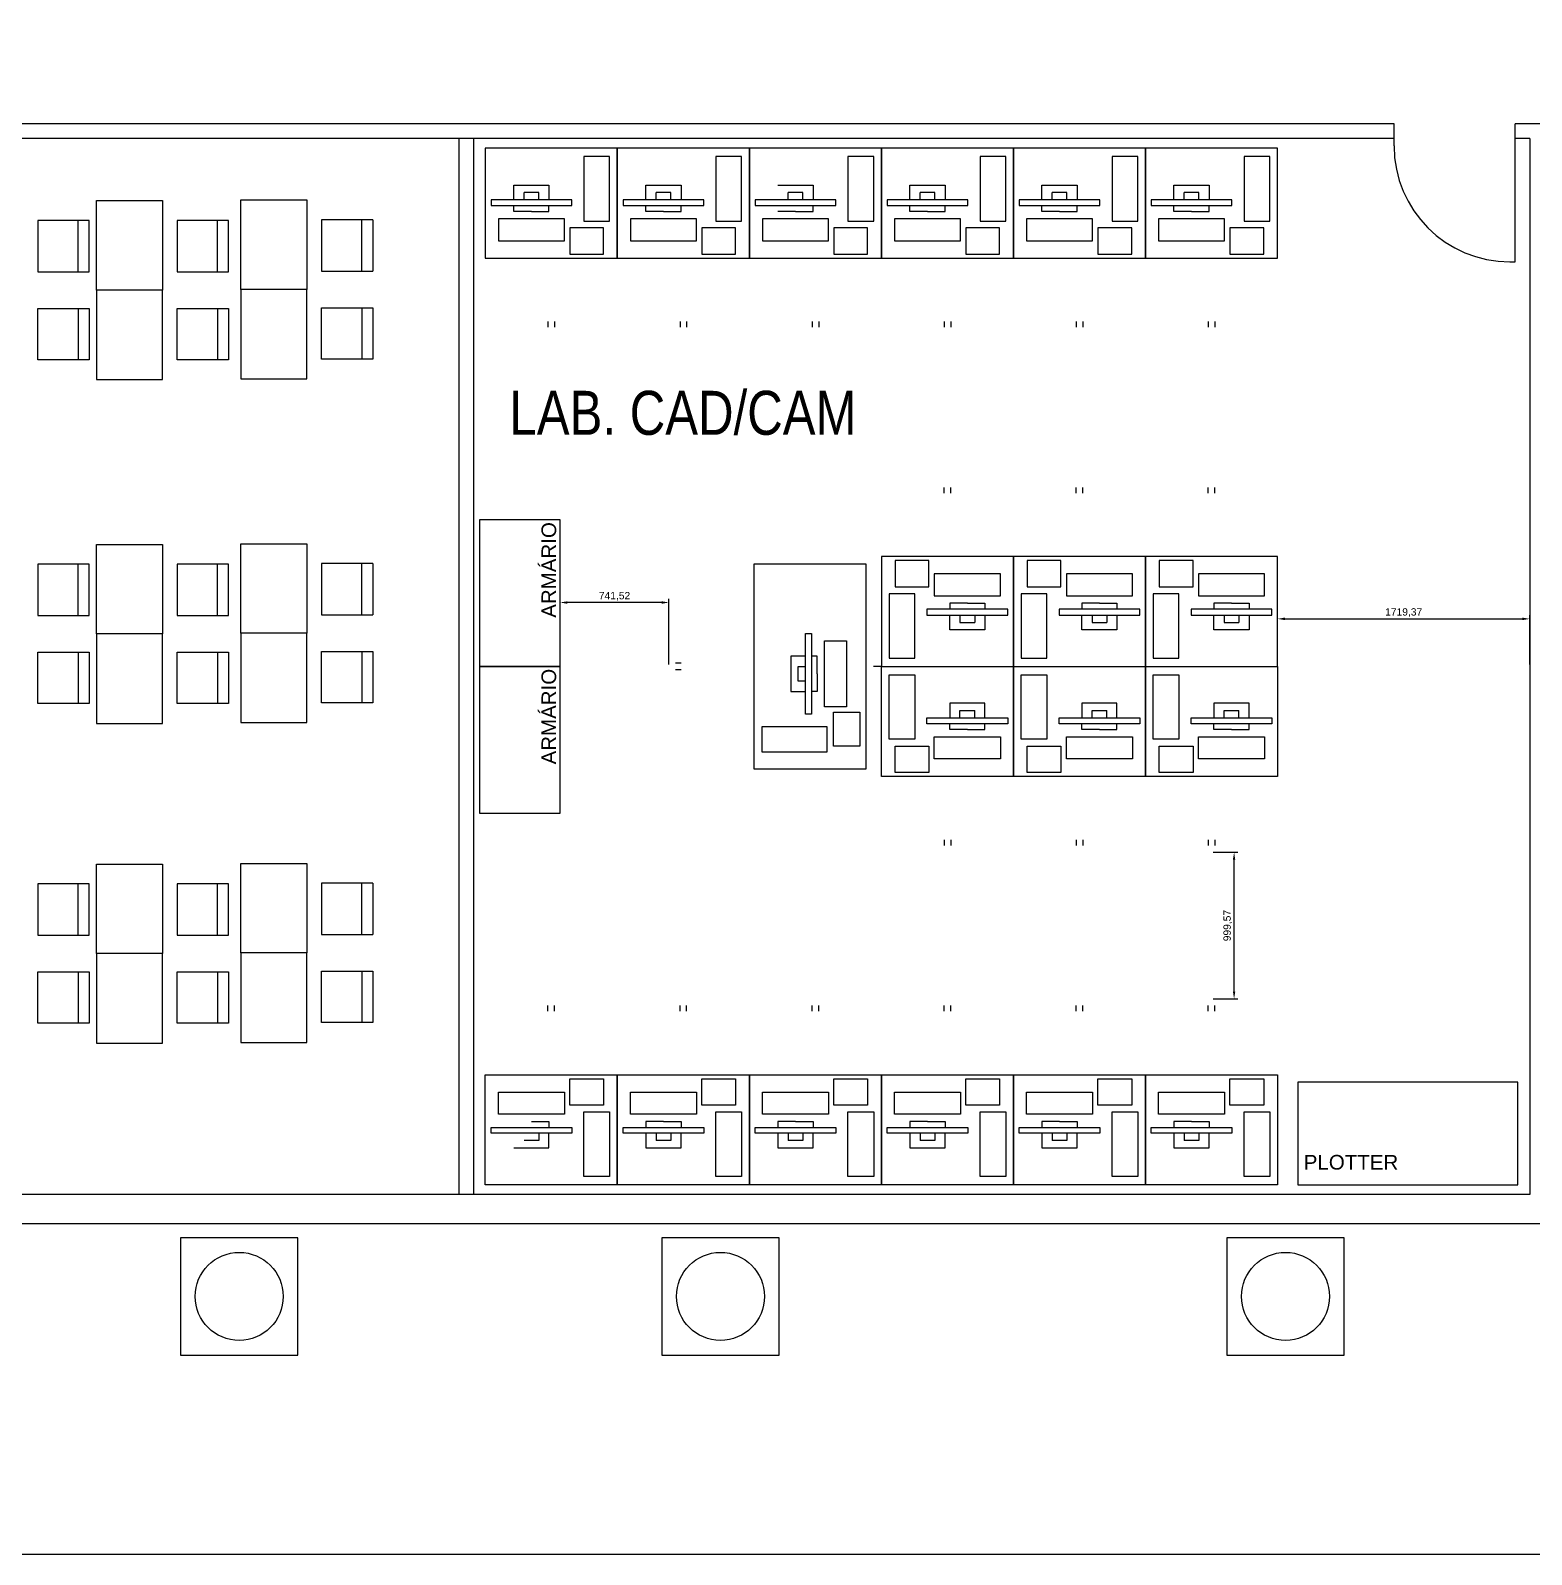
# Model space of a CAD drawing. Header units: millimetres. Extents: x 18768 to 1484868, y -11027 to 520152.
# Drawn here: x 1369070 to 1379301, y 136290 to 146681 of the extents above; entities that cross this region are included whole.
import ezdxf

# ---------------------------------------------------------------- set-up
doc = ezdxf.new("R2010")
doc.units = ezdxf.units.MM
for name, color, linetype in [('4-MOBILIA', 4, 'Continuous'), ('L035-ARRANJO-ADQUIRIR', 102, 'Continuous'), ('L035-TEXTO', 40, 'Continuous'), ('PAREDES', 7, 'Continuous')]:
    doc.layers.add(name, color=color, linetype=linetype)
doc.layers.add('L035-DEMOLIÇÃO', color=40, linetype='Continuous', plot=False)
doc.styles.get("Standard").update_dxf_attribs({"font": 'arial.ttf'})
doc.dimstyles.new('Anotativo', dxfattribs={"dimscale": 0, "dimtxt": 2.5, "dimasz": 2.5, "dimexe": 1.25, "dimexo": 0.625, "dimtad": 1, "dimtxsty": 'Standard', "dimcen": 2.5, "dimadec": 0, "dimazin": 0, "dimtfac": 1, "dimtmove": 0, "dimatfit": 3, "dimfxl": 1, "dimarcsym": 0})

# ---------------------------------------------------------------- blocks, each defined once
blk = doc.blocks.new('*D271')
at = {"color": 0, "lineweight": -2, "transparency": 16777216}
for p, q in [((1377132, 141078), (1377299, 141078)), ((1377274, 140128), (1377274, 141028)), ((1377132, 140078), (1377299, 140078))]:
    blk.add_line(p, q, dxfattribs=at)
at = {"color": 0, "lineweight": 15, "transparency": 16777216}
for points in [[(1377266, 141028), (1377282, 141028), (1377274, 141078)], [(1377266, 140128), (1377282, 140128), (1377274, 140078)]]:
    blk.add_solid(points, dxfattribs=at)
at = {"layer": 'DEFPOINTS', "color": 0, "lineweight": 15, "transparency": 16777216}
for p in [(1377120, 141078), (1377274, 141078), (1377120, 140078)]:
    blk.add_point(p, dxfattribs=at)
at = {"color": 0, "transparency": 16777216, "insert": (1377231, 140578), "char_height": 50, "attachment_point": 5, "rotation": 90}
blk.add_mtext('999,57', dxfattribs=at)
blk = doc.blocks.new('*D272')
at = {"color": 0, "lineweight": -2, "transparency": 16777216}
for p, q in [((1377570, 142357), (1377570, 142694)), ((1377620, 142669), (1379239, 142669)), ((1379289, 142357), (1379289, 142694))]:
    blk.add_line(p, q, dxfattribs=at)
at = {"color": 0, "lineweight": 15, "transparency": 16777216}
for points in [[(1377620, 142678), (1377620, 142661), (1377570, 142669)], [(1379239, 142678), (1379239, 142661), (1379289, 142669)]]:
    blk.add_solid(points, dxfattribs=at)
at = {"layer": 'DEFPOINTS', "color": 0, "lineweight": 15, "transparency": 16777216}
for p in [(1379289, 142669), (1377570, 142345), (1379289, 142345)]:
    blk.add_point(p, dxfattribs=at)
at = {"color": 0, "transparency": 16777216, "insert": (1378430, 142712), "char_height": 50, "attachment_point": 5}
blk.add_mtext('1719,37', dxfattribs=at)
blk = doc.blocks.new('*D273')
at = {"color": 0, "lineweight": -2, "transparency": 16777216}
for p, q in [((1372680, 142357), (1372680, 142806)), ((1373372, 142781), (1372730, 142781)), ((1373422, 142357), (1373422, 142806))]:
    blk.add_line(p, q, dxfattribs=at)
at = {"color": 0, "lineweight": 15, "transparency": 16777216}
for points in [[(1372730, 142789), (1372730, 142772), (1372680, 142781)], [(1373372, 142789), (1373372, 142772), (1373422, 142781)]]:
    blk.add_solid(points, dxfattribs=at)
at = {"layer": 'DEFPOINTS', "color": 0, "lineweight": 15, "transparency": 16777216}
for p in [(1372680, 142781), (1372680, 142345), (1373422, 142345)]:
    blk.add_point(p, dxfattribs=at)
at = {"color": 0, "transparency": 16777216, "insert": (1373051, 142823), "char_height": 50, "attachment_point": 5}
blk.add_mtext('741,52', dxfattribs=at)

msp = doc.modelspace()

# ---------------------------------------------------------------- linework, layer by layer
for p, q in [((1378364.298, 145893.6), (1378364.298, 146043.6)), ((1372364.118, 145527.162), (1372364.118, 145627.162)), ((1372364.118, 145627.162), (1372604.118, 145627.162)), ((1372434.118, 145527.162), (1372434.118, 145577.162)), ((1372534.118, 145527.162), (1372534.118, 145577.162)), ((1372604.118, 145627.162), (1372604.118, 145527.162)), ((1373264.118, 145527.162), (1373264.118, 145627.162)), ((1373264.118, 145627.162), (1373504.118, 145627.162)), ((1373334.118, 145527.162), (1373334.118, 145577.162)), ((1373434.118, 145527.162), (1373434.118, 145577.162)), ((1373504.118, 145627.162), (1373504.118, 145527.162)), ((1374164.118, 145627.162), (1374404.118, 145627.162)), ((1374234.118, 145527.162), (1374234.118, 145577.162)), ((1374334.118, 145527.162), (1374334.118, 145577.162)), ((1374404.118, 145627.162), (1374404.118, 145527.162)), ((1375064.118, 145527.162), (1375064.118, 145627.162)), ((1375064.118, 145627.162), (1375304.118, 145627.162)), ((1375134.118, 145527.162), (1375134.118, 145577.162)), ((1375234.118, 145527.162), (1375234.118, 145577.162)), ((1375304.118, 145627.162), (1375304.118, 145527.162)), ((1375964.118, 145527.162), (1375964.118, 145627.162)), ((1375964.118, 145627.162), (1376204.118, 145627.162)), ((1376034.118, 145527.162), (1376034.118, 145577.162)), ((1376134.118, 145527.162), (1376134.118, 145577.162)), ((1376204.118, 145627.162), (1376204.118, 145527.162)), ((1376864.118, 145527.162), (1376864.118, 145627.162)), ((1376864.118, 145627.162), (1377104.118, 145627.162)), ((1376934.118, 145527.162), (1376934.118, 145577.162)), ((1377034.118, 145527.162), (1377034.118, 145577.162)), ((1377104.118, 145627.162), (1377104.118, 145527.162)), ((1372364.118, 145447.162), (1372364.118, 145487.162)), ((1372604.118, 145447.162), (1372604.118, 145487.162)), ((1373264.118, 145447.162), (1373264.118, 145487.162)), ((1373504.118, 145447.162), (1373504.118, 145487.162)), ((1374404.118, 145447.162), (1374404.118, 145487.162)), ((1375064.118, 145447.162), (1375064.118, 145487.162)), ((1375304.118, 145447.162), (1375304.118, 145487.162)), ((1375964.118, 145447.162), (1375964.118, 145487.162)), ((1376204.118, 145447.162), (1376204.118, 145487.162)), ((1376864.118, 145447.162), (1376864.118, 145487.162)), ((1377104.118, 145447.162), (1377104.118, 145487.162)), ((1372484.118, 145447.162), (1372364.118, 145447.162)), ((1372484.118, 145447.162), (1372604.118, 145447.162)), ((1373384.118, 145447.162), (1373264.118, 145447.162)), ((1373384.118, 145447.162), (1373504.118, 145447.162)), ((1374284.118, 145447.162), (1374164.118, 145447.162)), ((1374284.118, 145447.162), (1374404.118, 145447.162)), ((1375184.118, 145447.162), (1375064.118, 145447.162)), ((1375184.118, 145447.162), (1375304.118, 145447.162)), ((1376084.118, 145447.162), (1375964.118, 145447.162)), ((1376084.118, 145447.162), (1376204.118, 145447.162)), ((1376984.118, 145447.162), (1376864.118, 145447.162)), ((1376984.118, 145447.162), (1377104.118, 145447.162)), ((1379154.298, 145103.6), (1379189.298, 145104.375)), ((1375455.741, 142775.35), (1375335.741, 142775.35)), ((1375335.741, 142775.35), (1375335.741, 142735.35)), ((1375455.741, 142775.35), (1375575.741, 142775.35)), ((1375575.741, 142775.35), (1375575.741, 142735.35)), ((1376355.741, 142775.35), (1376235.741, 142775.35)), ((1376235.741, 142775.35), (1376235.741, 142735.35)), ((1376355.741, 142775.35), (1376475.741, 142775.35)), ((1376475.741, 142775.35), (1376475.741, 142735.35)), ((1377255.741, 142775.35), (1377135.741, 142775.35)), ((1377135.741, 142775.35), (1377135.741, 142735.35)), ((1377255.741, 142775.35), (1377375.741, 142775.35)), ((1377375.741, 142775.35), (1377375.741, 142735.35)), ((1375335.741, 142595.35), (1375335.741, 142695.35)), ((1375405.741, 142695.35), (1375405.741, 142645.35)), ((1375505.741, 142695.35), (1375505.741, 142645.35)), ((1375575.741, 142695.35), (1375575.741, 142595.35)), ((1376235.741, 142595.35), (1376235.741, 142695.35)), ((1376305.741, 142695.35), (1376305.741, 142645.35)), ((1376405.741, 142695.35), (1376405.741, 142645.35)), ((1376475.741, 142695.35), (1376475.741, 142595.35)), ((1377135.741, 142595.35), (1377135.741, 142695.35)), ((1377205.741, 142695.35), (1377205.741, 142645.35)), ((1377305.741, 142695.35), (1377305.741, 142645.35)), ((1377375.741, 142695.35), (1377375.741, 142595.35)), ((1375575.741, 142595.35), (1375335.741, 142595.35)), ((1376475.741, 142595.35), (1376235.741, 142595.35)), ((1377375.741, 142595.35), (1377135.741, 142595.35)), ((1374352.578, 142413.89), (1374252.578, 142413.89)), ((1374252.578, 142413.89), (1374252.578, 142173.89)), ((1374432.578, 142413.89), (1374392.578, 142413.89)), ((1374432.578, 142293.89), (1374432.578, 142413.89)), ((1374302.578, 142343.89), (1374352.578, 142343.89)), ((1374432.578, 142293.89), (1374432.578, 142173.89)), ((1374867.122, 142343.89), (1374817.122, 142343.89)), ((1374252.578, 142173.89), (1374352.578, 142173.89)), ((1374352.578, 142243.89), (1374302.578, 142243.89)), ((1374432.578, 142173.89), (1374392.578, 142173.89)), ((1375335.741, 142093.849), (1375335.741, 141993.849)), ((1375575.741, 142093.849), (1375335.741, 142093.849)), ((1375405.741, 141993.849), (1375405.741, 142043.849)), ((1375505.741, 141993.849), (1375505.741, 142043.849)), ((1375575.741, 141993.849), (1375575.741, 142093.849)), ((1376235.741, 142093.849), (1376235.741, 141993.849)), ((1376475.741, 142093.849), (1376235.741, 142093.849)), ((1376305.741, 141993.849), (1376305.741, 142043.849)), ((1376405.741, 141993.849), (1376405.741, 142043.849)), ((1376475.741, 141993.849), (1376475.741, 142093.849)), ((1377135.741, 142093.849), (1377135.741, 141993.849)), ((1377375.741, 142093.849), (1377135.741, 142093.849)), ((1377205.741, 141993.849), (1377205.741, 142043.849)), ((1377305.741, 141993.849), (1377305.741, 142043.849)), ((1377375.741, 141993.849), (1377375.741, 142093.849)), ((1375335.741, 141913.849), (1375335.741, 141953.849)), ((1375575.741, 141913.849), (1375575.741, 141953.849)), ((1376235.741, 141913.849), (1376235.741, 141953.849)), ((1376475.741, 141913.849), (1376475.741, 141953.849)), ((1377135.741, 141913.849), (1377135.741, 141953.849)), ((1377375.741, 141913.849), (1377375.741, 141953.849)), ((1375455.741, 141913.849), (1375335.741, 141913.849)), ((1375455.741, 141913.849), (1375575.741, 141913.849)), ((1376355.741, 141913.849), (1376235.741, 141913.849)), ((1376355.741, 141913.849), (1376475.741, 141913.849)), ((1377255.741, 141913.849), (1377135.741, 141913.849)), ((1377255.741, 141913.849), (1377375.741, 141913.849)), ((1372484.118, 139242.038), (1372604.118, 139242.038)), ((1372604.118, 139242.038), (1372604.118, 139202.038)), ((1373384.118, 139242.038), (1373264.118, 139242.038)), ((1373264.118, 139242.038), (1373264.118, 139202.038)), ((1373384.118, 139242.038), (1373504.118, 139242.038)), ((1373504.118, 139242.038), (1373504.118, 139202.038)), ((1374284.118, 139242.038), (1374164.118, 139242.038)), ((1374164.118, 139242.038), (1374164.118, 139202.038)), ((1374284.118, 139242.038), (1374404.118, 139242.038)), ((1374404.118, 139242.038), (1374404.118, 139202.038)), ((1375184.118, 139242.038), (1375064.118, 139242.038)), ((1375064.118, 139242.038), (1375064.118, 139202.038)), ((1375184.118, 139242.038), (1375304.118, 139242.038)), ((1375304.118, 139242.038), (1375304.118, 139202.038)), ((1376084.118, 139242.038), (1375964.118, 139242.038)), ((1375964.118, 139242.038), (1375964.118, 139202.038)), ((1376084.118, 139242.038), (1376204.118, 139242.038)), ((1376204.118, 139242.038), (1376204.118, 139202.038)), ((1376984.118, 139242.038), (1376864.118, 139242.038)), ((1376864.118, 139242.038), (1376864.118, 139202.038)), ((1376984.118, 139242.038), (1377104.118, 139242.038)), ((1377104.118, 139242.038), (1377104.118, 139202.038)), ((1372534.118, 139162.038), (1372534.118, 139112.038)), ((1372604.118, 139062.038), (1372604.118, 139162.038)), ((1373264.118, 139162.038), (1373264.118, 139062.038)), ((1373334.118, 139162.038), (1373334.118, 139112.038)), ((1373434.118, 139162.038), (1373434.118, 139112.038)), ((1373504.118, 139062.038), (1373504.118, 139162.038)), ((1374164.118, 139162.038), (1374164.118, 139062.038)), ((1374234.118, 139162.038), (1374234.118, 139112.038)), ((1374334.118, 139162.038), (1374334.118, 139112.038)), ((1374404.118, 139062.038), (1374404.118, 139162.038)), ((1375064.118, 139162.038), (1375064.118, 139062.038)), ((1375134.118, 139162.038), (1375134.118, 139112.038)), ((1375234.118, 139162.038), (1375234.118, 139112.038)), ((1375304.118, 139062.038), (1375304.118, 139162.038)), ((1375964.118, 139162.038), (1375964.118, 139062.038)), ((1376034.118, 139162.038), (1376034.118, 139112.038)), ((1376134.118, 139162.038), (1376134.118, 139112.038)), ((1376204.118, 139062.038), (1376204.118, 139162.038)), ((1376864.118, 139162.038), (1376864.118, 139062.038)), ((1376934.118, 139162.038), (1376934.118, 139112.038)), ((1377034.118, 139162.038), (1377034.118, 139112.038)), ((1377104.118, 139062.038), (1377104.118, 139162.038)), ((1372364.118, 139062.038), (1372604.118, 139062.038)), ((1373264.118, 139062.038), (1373504.118, 139062.038)), ((1374164.118, 139062.038), (1374404.118, 139062.038)), ((1375064.118, 139062.038), (1375304.118, 139062.038)), ((1375964.118, 139062.038), (1376204.118, 139062.038)), ((1376864.118, 139062.038), (1377104.118, 139062.038))]:
    msp.add_line(p, q)
for points in [[(1372169.929, 145127.912), (1373069.929, 145127.912), (1373069.929, 145877.912), (1372169.929, 145877.912)], [(1372842.318, 145381.522), (1373017.318, 145381.522), (1373017.318, 145821.522), (1372842.318, 145821.522)], [(1373069.929, 145127.912), (1373969.929, 145127.912), (1373969.929, 145877.912), (1373069.929, 145877.912)], [(1373742.318, 145381.522), (1373917.318, 145381.522), (1373917.318, 145821.522), (1373742.318, 145821.522)], [(1373969.929, 145127.912), (1374869.929, 145127.912), (1374869.929, 145877.912), (1373969.929, 145877.912)], [(1374642.318, 145381.522), (1374817.318, 145381.522), (1374817.318, 145821.522), (1374642.318, 145821.522)], [(1374869.929, 145127.912), (1375769.929, 145127.912), (1375769.929, 145877.912), (1374869.929, 145877.912)], [(1375542.318, 145381.522), (1375717.318, 145381.522), (1375717.318, 145821.522), (1375542.318, 145821.522)], [(1375769.929, 145127.912), (1376669.929, 145127.912), (1376669.929, 145877.912), (1375769.929, 145877.912)], [(1376442.318, 145381.522), (1376617.318, 145381.522), (1376617.318, 145821.522), (1376442.318, 145821.522)], [(1376669.929, 145127.912), (1377569.929, 145127.912), (1377569.929, 145877.912), (1376669.929, 145877.912)], [(1377342.318, 145381.522), (1377517.318, 145381.522), (1377517.318, 145821.522), (1377342.318, 145821.522)], [(1372209.118, 145487.162), (1372759.118, 145487.162), (1372759.118, 145527.162), (1372209.118, 145527.162)], [(1373109.118, 145487.162), (1373659.118, 145487.162), (1373659.118, 145527.162), (1373109.118, 145527.162)], [(1374009.118, 145487.162), (1374559.118, 145487.162), (1374559.118, 145527.162), (1374009.118, 145527.162)], [(1374909.118, 145487.162), (1375459.118, 145487.162), (1375459.118, 145527.162), (1374909.118, 145527.162)], [(1375809.118, 145487.162), (1376359.118, 145487.162), (1376359.118, 145527.162), (1375809.118, 145527.162)], [(1376709.118, 145487.162), (1377259.118, 145487.162), (1377259.118, 145527.162), (1376709.118, 145527.162)], [(1372259.118, 145247.244), (1372709.118, 145247.244), (1372709.118, 145397.244), (1372259.118, 145397.244)], [(1373159.118, 145247.244), (1373609.118, 145247.244), (1373609.118, 145397.244), (1373159.118, 145397.244)], [(1374059.118, 145247.244), (1374509.118, 145247.244), (1374509.118, 145397.244), (1374059.118, 145397.244)], [(1374959.118, 145247.244), (1375409.118, 145247.244), (1375409.118, 145397.244), (1374959.118, 145397.244)], [(1375859.118, 145247.244), (1376309.118, 145247.244), (1376309.118, 145397.244), (1375859.118, 145397.244)], [(1376759.118, 145247.244), (1377209.118, 145247.244), (1377209.118, 145397.244), (1376759.118, 145397.244)], [(1372745.895, 145155.664), (1372975.895, 145155.664), (1372975.895, 145335.664), (1372745.895, 145335.664)], [(1373645.895, 145155.664), (1373875.895, 145155.664), (1373875.895, 145335.664), (1373645.895, 145335.664)], [(1374545.895, 145155.664), (1374775.895, 145155.664), (1374775.895, 145335.664), (1374545.895, 145335.664)], [(1375445.895, 145155.664), (1375675.895, 145155.664), (1375675.895, 145335.664), (1375445.895, 145335.664)], [(1376345.895, 145155.664), (1376575.895, 145155.664), (1376575.895, 145335.664), (1376345.895, 145335.664)], [(1377245.895, 145155.664), (1377475.895, 145155.664), (1377475.895, 145335.664), (1377245.895, 145335.664)], [(1372679.999, 142344.6), (1372679.999, 143344.6), (1372129.999, 143344.6), (1372129.999, 142344.6)], [(1375769.929, 143094.6), (1374869.929, 143094.6), (1374869.929, 142344.6), (1375769.929, 142344.6)], [(1376669.929, 143094.6), (1375769.929, 143094.6), (1375769.929, 142344.6), (1376669.929, 142344.6)], [(1377569.929, 143094.6), (1376669.929, 143094.6), (1376669.929, 142344.6), (1377569.929, 142344.6)], [(1374763.537, 143044.6), (1374763.537, 141644.6), (1374003.537, 141644.6), (1374003.537, 143044.6)], [(1375193.964, 143066.847), (1374963.964, 143066.847), (1374963.964, 142886.847), (1375193.964, 142886.847)], [(1376093.964, 143066.847), (1375863.964, 143066.847), (1375863.964, 142886.847), (1376093.964, 142886.847)], [(1376993.964, 143066.847), (1376763.964, 143066.847), (1376763.964, 142886.847), (1376993.964, 142886.847)], [(1375680.741, 142975.268), (1375230.741, 142975.268), (1375230.741, 142825.268), (1375680.741, 142825.268)], [(1376580.741, 142975.268), (1376130.741, 142975.268), (1376130.741, 142825.268), (1376580.741, 142825.268)], [(1377480.741, 142975.268), (1377030.741, 142975.268), (1377030.741, 142825.268), (1377480.741, 142825.268)], [(1375097.541, 142840.99), (1374922.541, 142840.99), (1374922.541, 142400.99), (1375097.541, 142400.99)], [(1375997.541, 142840.99), (1375822.541, 142840.99), (1375822.541, 142400.99), (1375997.541, 142400.99)], [(1376897.541, 142840.99), (1376722.541, 142840.99), (1376722.541, 142400.99), (1376897.541, 142400.99)], [(1375730.741, 142735.35), (1375180.741, 142735.35), (1375180.741, 142695.35), (1375730.741, 142695.35)], [(1376630.741, 142735.35), (1376080.741, 142735.35), (1376080.741, 142695.35), (1376630.741, 142695.35)], [(1377530.741, 142735.35), (1376980.741, 142735.35), (1376980.741, 142695.35), (1377530.741, 142695.35)], [(1374392.578, 142568.89), (1374392.578, 142018.89), (1374352.578, 142018.89), (1374352.578, 142568.89)], [(1374632.496, 142518.89), (1374632.496, 142068.89), (1374482.496, 142068.89), (1374482.496, 142518.89)], [(1372679.999, 141344.6), (1372679.999, 142344.6), (1372129.999, 142344.6), (1372129.999, 141344.6)], [(1375769.929, 141594.6), (1374869.929, 141594.6), (1374869.929, 142344.6), (1375769.929, 142344.6)], [(1375097.541, 141848.209), (1374922.541, 141848.209), (1374922.541, 142288.209), (1375097.541, 142288.209)], [(1376669.929, 141594.6), (1375769.929, 141594.6), (1375769.929, 142344.6), (1376669.929, 142344.6)], [(1375997.541, 141848.209), (1375822.541, 141848.209), (1375822.541, 142288.209), (1375997.541, 142288.209)], [(1377569.929, 141594.6), (1376669.929, 141594.6), (1376669.929, 142344.6), (1377569.929, 142344.6)], [(1376897.541, 141848.209), (1376722.541, 141848.209), (1376722.541, 142288.209), (1376897.541, 142288.209)], [(1374724.075, 142032.113), (1374724.075, 141802.113), (1374544.075, 141802.113), (1374544.075, 142032.113)], [(1375730.741, 141953.849), (1375180.741, 141953.849), (1375180.741, 141993.849), (1375730.741, 141993.849)], [(1376630.741, 141953.849), (1376080.741, 141953.849), (1376080.741, 141993.849), (1376630.741, 141993.849)], [(1377530.741, 141953.849), (1376980.741, 141953.849), (1376980.741, 141993.849), (1377530.741, 141993.849)], [(1374498.217, 141935.69), (1374498.217, 141760.69), (1374058.217, 141760.69), (1374058.217, 141935.69)], [(1375680.741, 141713.931), (1375230.741, 141713.931), (1375230.741, 141863.931), (1375680.741, 141863.931)], [(1376580.741, 141713.931), (1376130.741, 141713.931), (1376130.741, 141863.931), (1376580.741, 141863.931)], [(1377480.741, 141713.931), (1377030.741, 141713.931), (1377030.741, 141863.931), (1377480.741, 141863.931)], [(1375193.964, 141622.352), (1374963.964, 141622.352), (1374963.964, 141802.352), (1375193.964, 141802.352)], [(1376093.964, 141622.352), (1375863.964, 141622.352), (1375863.964, 141802.352), (1376093.964, 141802.352)], [(1376993.964, 141622.352), (1376763.964, 141622.352), (1376763.964, 141802.352), (1376993.964, 141802.352)], [(1372169.929, 139561.287), (1373069.929, 139561.287), (1373069.929, 138811.287), (1372169.929, 138811.287)], [(1373069.929, 139561.287), (1373969.929, 139561.287), (1373969.929, 138811.287), (1373069.929, 138811.287)], [(1373969.929, 139561.287), (1374869.929, 139561.287), (1374869.929, 138811.287), (1373969.929, 138811.287)], [(1374869.929, 139561.287), (1375769.929, 139561.287), (1375769.929, 138811.287), (1374869.929, 138811.287)], [(1375769.929, 139561.287), (1376669.929, 139561.287), (1376669.929, 138811.287), (1375769.929, 138811.287)], [(1376669.929, 139561.287), (1377569.929, 139561.287), (1377569.929, 138811.287), (1376669.929, 138811.287)], [(1372745.895, 139533.535), (1372975.895, 139533.535), (1372975.895, 139353.535), (1372745.895, 139353.535)], [(1373645.895, 139533.535), (1373875.895, 139533.535), (1373875.895, 139353.535), (1373645.895, 139353.535)], [(1374545.895, 139533.535), (1374775.895, 139533.535), (1374775.895, 139353.535), (1374545.895, 139353.535)], [(1375445.895, 139533.535), (1375675.895, 139533.535), (1375675.895, 139353.535), (1375445.895, 139353.535)], [(1376345.895, 139533.535), (1376575.895, 139533.535), (1376575.895, 139353.535), (1376345.895, 139353.535)], [(1377245.895, 139533.535), (1377475.895, 139533.535), (1377475.895, 139353.535), (1377245.895, 139353.535)], [(1377709, 138811.287), (1379209, 138811.287), (1379209, 139511.287), (1377709, 139511.287)], [(1372259.118, 139441.956), (1372709.118, 139441.956), (1372709.118, 139291.956), (1372259.118, 139291.956)], [(1373159.118, 139441.956), (1373609.118, 139441.956), (1373609.118, 139291.956), (1373159.118, 139291.956)], [(1374059.118, 139441.956), (1374509.118, 139441.956), (1374509.118, 139291.956), (1374059.118, 139291.956)], [(1374959.118, 139441.956), (1375409.118, 139441.956), (1375409.118, 139291.956), (1374959.118, 139291.956)], [(1375859.118, 139441.956), (1376309.118, 139441.956), (1376309.118, 139291.956), (1375859.118, 139291.956)], [(1376759.118, 139441.956), (1377209.118, 139441.956), (1377209.118, 139291.956), (1376759.118, 139291.956)], [(1372842.318, 139307.677), (1373017.318, 139307.677), (1373017.318, 138867.677), (1372842.318, 138867.677)], [(1373742.318, 139307.677), (1373917.318, 139307.677), (1373917.318, 138867.677), (1373742.318, 138867.677)], [(1374642.318, 139307.677), (1374817.318, 139307.677), (1374817.318, 138867.677), (1374642.318, 138867.677)], [(1375542.318, 139307.677), (1375717.318, 139307.677), (1375717.318, 138867.677), (1375542.318, 138867.677)], [(1376442.318, 139307.677), (1376617.318, 139307.677), (1376617.318, 138867.677), (1376442.318, 138867.677)], [(1377342.318, 139307.677), (1377517.318, 139307.677), (1377517.318, 138867.677), (1377342.318, 138867.677)], [(1372209.118, 139202.038), (1372759.118, 139202.038), (1372759.118, 139162.038), (1372209.118, 139162.038)], [(1373109.118, 139202.038), (1373659.118, 139202.038), (1373659.118, 139162.038), (1373109.118, 139162.038)], [(1374009.118, 139202.038), (1374559.118, 139202.038), (1374559.118, 139162.038), (1374009.118, 139162.038)], [(1374909.118, 139202.038), (1375459.118, 139202.038), (1375459.118, 139162.038), (1374909.118, 139162.038)], [(1375809.118, 139202.038), (1376359.118, 139202.038), (1376359.118, 139162.038), (1375809.118, 139162.038)], [(1376709.118, 139202.038), (1377259.118, 139202.038), (1377259.118, 139162.038), (1376709.118, 139162.038)]]:
    msp.add_lwpolyline(points, close=True)
for points in [[(1372534.118, 145577.162), (1372434.118, 145577.162)], [(1373434.118, 145577.162), (1373334.118, 145577.162)], [(1374334.118, 145577.162), (1374234.118, 145577.162)], [(1375234.118, 145577.162), (1375134.118, 145577.162)], [(1376134.118, 145577.162), (1376034.118, 145577.162)], [(1377034.118, 145577.162), (1376934.118, 145577.162)], [(1375405.741, 142645.35), (1375505.741, 142645.35)], [(1376305.741, 142645.35), (1376405.741, 142645.35)], [(1377205.741, 142645.35), (1377305.741, 142645.35)], [(1374302.578, 142243.89), (1374302.578, 142343.89)], [(1375405.741, 142043.849), (1375505.741, 142043.849)], [(1376305.741, 142043.849), (1376405.741, 142043.849)], [(1377205.741, 142043.849), (1377305.741, 142043.849)], [(1372534.118, 139112.038), (1372434.118, 139112.038)], [(1373434.118, 139112.038), (1373334.118, 139112.038)], [(1374334.118, 139112.038), (1374234.118, 139112.038)], [(1375234.118, 139112.038), (1375134.118, 139112.038)], [(1376134.118, 139112.038), (1376034.118, 139112.038)], [(1377034.118, 139112.038), (1376934.118, 139112.038)]]:
    msp.add_lwpolyline(points)
at = {"layer": '4-MOBILIA'}
for p, q in [((1369520, 145521.06), (1369970, 145521.06)), ((1369520, 144911.06), (1369520, 145521.06)), ((1369970, 145521.06), (1369970, 144911.06)), ((1370504.602, 144915.822), (1370504.602, 145525.822)), ((1370504.602, 145525.822), (1370954.602, 145525.822)), ((1370954.602, 145525.822), (1370954.602, 144915.822)), ((1371404.602, 145390.822), (1371404.602, 145040.822)), ((1369970, 144911.06), (1369520, 144911.06)), ((1369520, 144911.06), (1369520, 144301.06)), ((1369970, 144911.06), (1369520, 144911.06)), ((1369970, 144301.06), (1369970, 144911.06)), ((1370504.602, 144915.822), (1370504.602, 144305.822)), ((1370954.602, 144915.822), (1370504.602, 144915.822)), ((1370954.602, 144915.822), (1370504.602, 144915.822)), ((1370954.602, 144305.822), (1370954.602, 144915.822)), ((1371404.602, 144790.822), (1371404.602, 144440.822)), ((1369520, 144301.06), (1369970, 144301.06)), ((1370504.602, 144305.822), (1370954.602, 144305.822)), ((1369520, 143176.875), (1369970, 143176.875)), ((1369520, 142566.875), (1369520, 143176.875)), ((1369970, 143176.875), (1369970, 142566.875)), ((1370504.602, 143181.638), (1370954.602, 143181.638)), ((1370504.602, 142571.638), (1370504.602, 143181.638)), ((1370954.602, 143181.638), (1370954.602, 142571.638)), ((1371404.602, 143046.638), (1371404.602, 142696.638)), ((1369970, 142566.875), (1369520, 142566.875)), ((1369520, 142566.875), (1369520, 141956.875)), ((1369970, 142566.875), (1369520, 142566.875)), ((1369970, 141956.875), (1369970, 142566.875)), ((1370504.602, 142571.638), (1370504.602, 141961.638)), ((1370954.602, 142571.638), (1370504.602, 142571.638)), ((1370954.602, 142571.638), (1370504.602, 142571.638)), ((1370954.602, 141961.638), (1370954.602, 142571.638)), ((1371404.602, 142446.638), (1371404.602, 142096.638)), ((1369520, 141956.875), (1369970, 141956.875)), ((1370504.602, 141961.638), (1370954.602, 141961.638)), ((1369520, 140997.014), (1369970, 140997.014)), ((1369520, 140387.014), (1369520, 140997.014)), ((1369970, 140997.014), (1369970, 140387.014)), ((1370504.602, 141001.777), (1370954.602, 141001.777)), ((1370504.602, 140391.777), (1370504.602, 141001.777)), ((1370954.602, 141001.777), (1370954.602, 140391.777)), ((1371404.602, 140866.777), (1371404.602, 140516.777)), ((1369970, 140387.014), (1369520, 140387.014)), ((1369520, 140387.014), (1369520, 139777.014)), ((1369970, 140387.014), (1369520, 140387.014)), ((1369970, 139777.014), (1369970, 140387.014)), ((1370504.602, 140391.777), (1370504.602, 139781.777)), ((1370954.602, 140391.777), (1370504.602, 140391.777)), ((1370954.602, 140391.777), (1370504.602, 140391.777)), ((1370954.602, 139781.777), (1370954.602, 140391.777)), ((1371404.602, 140266.777), (1371404.602, 139916.777)), ((1369520, 139777.014), (1369970, 139777.014)), ((1370504.602, 139781.777), (1370954.602, 139781.777))]:
    msp.add_line(p, q, dxfattribs=at)
at = {"layer": '4-MOBILIA', "linetype": 'Continuous'}
for p, q in [((1369470, 145386.06), (1369120, 145386.06)), ((1369120, 145386.06), (1369120, 145036.06)), ((1369395, 145036.06), (1369395, 145386.06)), ((1369470, 145036.06), (1369470, 145386.06)), ((1370420, 145386.06), (1370070, 145386.06)), ((1370070, 145386.06), (1370070, 145036.06)), ((1370345, 145036.06), (1370345, 145386.06)), ((1370420, 145036.06), (1370420, 145386.06)), ((1371404.602, 145390.822), (1371054.602, 145390.822)), ((1371054.602, 145390.822), (1371054.602, 145040.822)), ((1371329.602, 145040.822), (1371329.602, 145390.822)), ((1369120, 145036.06), (1369470, 145036.06)), ((1370070, 145036.06), (1370420, 145036.06)), ((1371054.602, 145040.822), (1371404.602, 145040.822)), ((1369120, 144786.06), (1369470, 144786.06)), ((1369120, 144436.06), (1369120, 144786.06)), ((1369395, 144786.06), (1369395, 144436.06)), ((1369470, 144786.06), (1369470, 144436.06)), ((1370070, 144786.06), (1370420, 144786.06)), ((1370070, 144436.06), (1370070, 144786.06)), ((1370345, 144786.06), (1370345, 144436.06)), ((1370420, 144786.06), (1370420, 144436.06)), ((1371054.602, 144790.822), (1371404.602, 144790.822)), ((1371054.602, 144440.822), (1371054.602, 144790.822)), ((1371329.602, 144790.822), (1371329.602, 144440.822)), ((1369470, 144436.06), (1369120, 144436.06)), ((1370420, 144436.06), (1370070, 144436.06)), ((1371404.602, 144440.822), (1371054.602, 144440.822)), ((1369470, 143041.875), (1369120, 143041.875)), ((1369120, 143041.875), (1369120, 142691.875)), ((1369395, 142691.875), (1369395, 143041.875)), ((1369470, 142691.875), (1369470, 143041.875)), ((1370420, 143041.875), (1370070, 143041.875)), ((1370070, 143041.875), (1370070, 142691.875)), ((1370345, 142691.875), (1370345, 143041.875)), ((1370420, 142691.875), (1370420, 143041.875)), ((1371404.602, 143046.638), (1371054.602, 143046.638)), ((1371054.602, 143046.638), (1371054.602, 142696.638)), ((1371329.602, 142696.638), (1371329.602, 143046.638)), ((1369120, 142691.875), (1369470, 142691.875)), ((1370070, 142691.875), (1370420, 142691.875)), ((1371054.602, 142696.638), (1371404.602, 142696.638)), ((1369120, 142441.875), (1369470, 142441.875)), ((1369120, 142091.875), (1369120, 142441.875)), ((1369395, 142441.875), (1369395, 142091.875)), ((1369470, 142441.875), (1369470, 142091.875)), ((1370070, 142441.875), (1370420, 142441.875)), ((1370070, 142091.875), (1370070, 142441.875)), ((1370345, 142441.875), (1370345, 142091.875)), ((1370420, 142441.875), (1370420, 142091.875)), ((1371054.602, 142446.638), (1371404.602, 142446.638)), ((1371054.602, 142096.638), (1371054.602, 142446.638)), ((1371329.602, 142446.638), (1371329.602, 142096.638)), ((1369470, 142091.875), (1369120, 142091.875)), ((1370420, 142091.875), (1370070, 142091.875)), ((1371404.602, 142096.638), (1371054.602, 142096.638)), ((1369470, 140862.014), (1369120, 140862.014)), ((1369120, 140862.014), (1369120, 140512.014)), ((1369395, 140512.014), (1369395, 140862.014)), ((1369470, 140512.014), (1369470, 140862.014)), ((1370420, 140862.014), (1370070, 140862.014)), ((1370070, 140862.014), (1370070, 140512.014)), ((1370345, 140512.014), (1370345, 140862.014)), ((1370420, 140512.014), (1370420, 140862.014)), ((1371404.602, 140866.777), (1371054.602, 140866.777)), ((1371054.602, 140866.777), (1371054.602, 140516.777)), ((1371329.602, 140516.777), (1371329.602, 140866.777)), ((1369120, 140512.014), (1369470, 140512.014)), ((1370070, 140512.014), (1370420, 140512.014)), ((1371054.602, 140516.777), (1371404.602, 140516.777)), ((1369120, 140262.014), (1369470, 140262.014)), ((1369120, 139912.014), (1369120, 140262.014)), ((1369395, 140262.014), (1369395, 139912.014)), ((1369470, 140262.014), (1369470, 139912.014)), ((1370070, 140262.014), (1370420, 140262.014)), ((1370070, 139912.014), (1370070, 140262.014)), ((1370345, 140262.014), (1370345, 139912.014)), ((1370420, 140262.014), (1370420, 139912.014)), ((1371054.602, 140266.777), (1371404.602, 140266.777)), ((1371054.602, 139916.777), (1371054.602, 140266.777)), ((1371329.602, 140266.777), (1371329.602, 139916.777)), ((1369470, 139912.014), (1369120, 139912.014)), ((1370420, 139912.014), (1370070, 139912.014)), ((1371404.602, 139916.777), (1371054.602, 139916.777))]:
    msp.add_line(p, q, dxfattribs=at)
at = {"layer": 'L035-ARRANJO-ADQUIRIR', "color": 0}
for p, q in [((1372597.429, 144695.672), (1372597.429, 144656.871)), ((1372642.429, 144695.672), (1372642.429, 144656.871)), ((1373497.429, 144695.672), (1373497.429, 144656.871)), ((1373542.429, 144695.672), (1373542.429, 144656.871)), ((1374397.429, 144695.672), (1374397.429, 144656.871)), ((1374442.429, 144695.672), (1374442.429, 144656.871)), ((1375297.429, 144695.672), (1375297.429, 144656.871)), ((1375342.429, 144695.672), (1375342.429, 144656.871)), ((1376197.429, 144695.672), (1376197.429, 144656.871)), ((1376242.429, 144695.672), (1376242.429, 144656.871)), ((1377097.429, 144695.672), (1377097.429, 144656.871)), ((1377142.429, 144695.672), (1377142.429, 144656.871)), ((1375297.429, 143526.839), (1375297.429, 143565.64)), ((1375342.429, 143526.839), (1375342.429, 143565.64)), ((1376197.429, 143526.839), (1376197.429, 143565.64)), ((1376242.429, 143526.839), (1376242.429, 143565.64)), ((1377097.429, 143526.839), (1377097.429, 143565.64)), ((1377142.429, 143526.839), (1377142.429, 143565.64)), ((1373506.148, 142367.1), (1373467.347, 142367.1)), ((1373506.148, 142322.1), (1373467.347, 142322.1)), ((1375297.429, 141162.36), (1375297.429, 141123.559)), ((1375342.429, 141162.36), (1375342.429, 141123.559)), ((1376197.429, 141162.36), (1376197.429, 141123.559)), ((1376242.429, 141162.36), (1376242.429, 141123.559)), ((1377097.429, 141162.36), (1377097.429, 141123.559)), ((1377142.429, 141162.36), (1377142.429, 141123.559)), ((1372597.429, 139993.527), (1372597.429, 140032.328)), ((1372642.429, 139993.527), (1372642.429, 140032.328)), ((1373497.429, 139993.527), (1373497.429, 140032.328)), ((1373542.429, 139993.527), (1373542.429, 140032.328)), ((1374397.429, 139993.527), (1374397.429, 140032.328)), ((1374442.429, 139993.527), (1374442.429, 140032.328)), ((1375297.429, 139993.527), (1375297.429, 140032.328)), ((1375342.429, 139993.527), (1375342.429, 140032.328)), ((1376197.429, 139993.527), (1376197.429, 140032.328)), ((1376242.429, 139993.527), (1376242.429, 140032.328)), ((1377097.429, 139993.527), (1377097.429, 140032.328)), ((1377142.429, 139993.527), (1377142.429, 140032.328))]:
    msp.add_line(p, q, dxfattribs=at)
at = {"layer": 'L035-ARRANJO-ADQUIRIR'}
for points in [[(1370092.683, 137649.648), (1370892.683, 137649.648), (1370892.683, 138449.648), (1370092.683, 138449.648)], [(1373373.112, 137649.648), (1374173.112, 137649.648), (1374173.112, 138449.648), (1373373.112, 138449.648)], [(1377224.444, 137649.648), (1378024.444, 137649.648), (1378024.444, 138449.648), (1377224.444, 138449.648)]]:
    msp.add_lwpolyline(points, close=True, dxfattribs=at)
for centre in [(1370492.683, 138049.648), (1373773.112, 138049.648), (1377624.444, 138049.648)]:
    msp.add_circle(centre, 300, dxfattribs=at)
at = {"layer": 'L035-DEMOLIÇÃO', "linetype": 'ByBlock', "lineweight": -2}
msp.add_lwpolyline([(1437540.298, 136290.012), (1345642.017, 136290.012), (1345642.017, 173818.605), (1437540.298, 173818.605)], close=True, dxfattribs=at)
at = {"layer": 'PAREDES'}
for p, q in [((1378364.298, 146043.6), (1365235.29, 146043.6)), ((1379388.298, 146043.6), (1379189.298, 146043.6)), ((1379189.298, 145103.6), (1379189.298, 146043.6)), ((1378364.298, 145944.6), (1365235.29, 145944.6)), ((1371990.298, 145944.6), (1371990.298, 138744.6)), ((1372089.298, 145944.6), (1372089.298, 138744.6)), ((1379289.298, 145944.6), (1379189.298, 145944.6)), ((1379289.298, 145944.6), (1379289.298, 138744.6)), ((1379289.298, 138744.6), (1354225.087, 138744.6)), ((1379388.298, 138544.6), (1354225.087, 138544.6))]:
    msp.add_line(p, q, dxfattribs=at)
msp.add_arc((1379154.298, 145893.6), 790, 180, 270, dxfattribs=at)

# ---------------------------------------------------------------- texts
for p in [(1372653.096, 142676.84), (1372653.096, 141676.84)]:
    msp.add_text('ARMÁRIO', height=100, rotation=90).set_placement(p)
msp.add_text('PLOTTER', height=100).set_placement((1377748.914, 138914.505))
at = {"layer": 'L035-TEXTO', "width": 0.8}
msp.add_text('LAB. CAD/CAM', height=300, dxfattribs=at).set_placement((1372334.599, 143923.974))

# ---------------------------------------------------------------- dimensions: what is measured, and where the dimension line sits
for base, p1, p2, picture, middle in [((1372679.999, 142780.759), (1373421.518, 142344.6), (1372679.999, 142344.6), '*D273', (1373050.758, 142823.307)), ((1379289.298, 142669.256), (1377569.929, 142344.6), (1379289.298, 142344.6), '*D272', (1378429.613, 142711.803))]:
    dim = msp.add_linear_dim(base=base, p1=p1, p2=p2, dimstyle='Anotativo')
    dim.commit()
    dim.dimension.update_dxf_attribs({"geometry": picture, "text_midpoint": middle})
dim = msp.add_linear_dim(base=(1377273.871, 141077.729), p1=(1377119.929, 140078.158), p2=(1377119.929, 141077.729), angle=90, dimstyle='Anotativo')
dim.commit()
dim.dimension.update_dxf_attribs({"geometry": '*D271', "text_midpoint": (1377231.323, 140577.943)})

doc.saveas('drawing.dxf')
